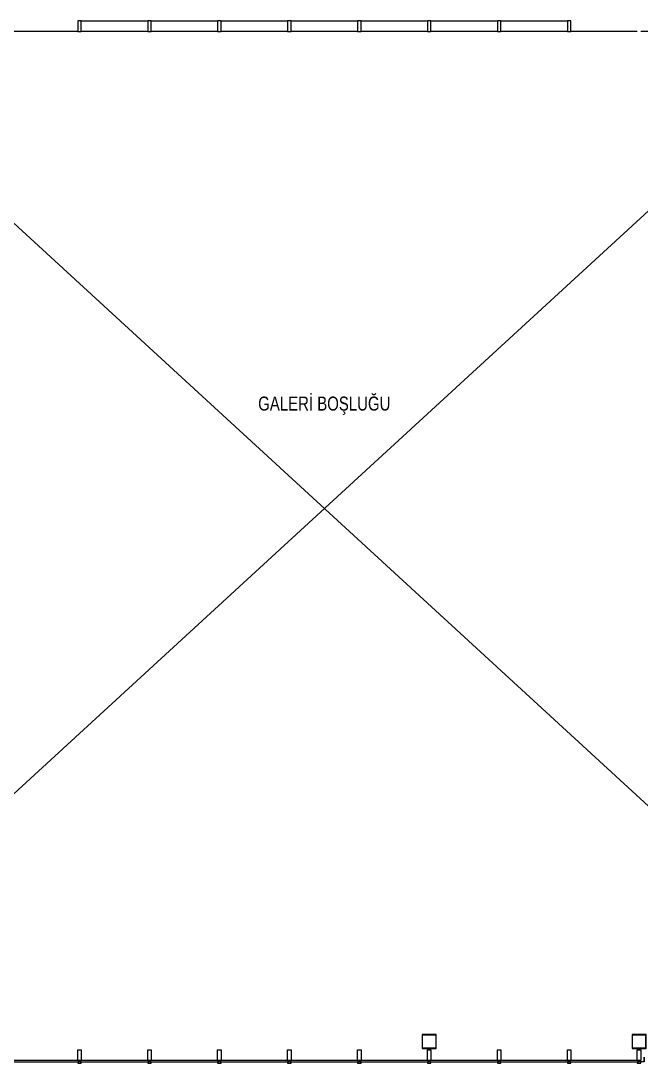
# Model space of a CAD drawing. Header units: centimetres. Extents: x 28733 to 98303, y -2883 to 8555.
# Drawn here: x 91657 to 92544, y 1498 to 2989 of the extents above; entities that cross this region are included whole.
import ezdxf

# ---------------------------------------------------------------- set-up
doc = ezdxf.new("R2010")
doc.units = ezdxf.units.CM
doc.header["$LTSCALE"] = 100
for name, color, linetype in [('A-ANNO-TEXT', 50, 'Continuous'), ('A-ELEV-04', 250, 'Continuous'), ('A-GLAZ-FRME', 12, 'Continuous'), ('A-GLAZ-FULL', 130, 'Continuous'), ('A-GLAZ-SILL', 8, 'Continuous'), ('A-WALL-SNWPNL', 200, 'Continuous'), ('S-STEL', 3, 'Continuous')]:
    doc.layers.add(name, color=color, linetype=linetype)
doc.styles.add('Fields_100', font='act_simplex.shx', dxfattribs={"width": 0.8, "height": 20})

msp = doc.modelspace()

# ---------------------------------------------------------------- linework, layer by layer
at = {"layer": 'A-ELEV-04'}
for p, q in [((91348.36, 1608.62), (92833.36, 2973.62)), ((91348.36, 2973.62), (92833.36, 1608.62))]:
    msp.add_line(p, q, dxfattribs=at)
at = {"layer": 'A-GLAZ-FRME'}
for points in [[(91738.36, 2973.59), (91743.36, 2973.59), (91743.36, 2988.59), (91738.36, 2988.59)], [(91838.36, 2973.59), (91843.36, 2973.59), (91843.36, 2988.59), (91838.36, 2988.59)], [(91938.36, 2973.59), (91943.36, 2973.59), (91943.36, 2988.59), (91938.36, 2988.59)], [(92038.36, 2973.59), (92043.36, 2973.59), (92043.36, 2988.59), (92038.36, 2988.59)], [(92138.36, 2973.59), (92143.36, 2973.59), (92143.36, 2988.59), (92138.36, 2988.59)], [(92238.36, 2973.59), (92243.36, 2973.59), (92243.36, 2988.59), (92238.36, 2988.59)], [(92338.36, 2973.59), (92343.36, 2973.59), (92343.36, 2988.59), (92338.36, 2988.59)], [(92438.36, 2973.59), (92443.36, 2973.59), (92443.36, 2988.59), (92438.36, 2988.59)]]:
    msp.add_lwpolyline(points, close=True, dxfattribs=at)
at = {"layer": 'A-GLAZ-FRME', "elevation": 0}
for points in [[(91743.36, 1501.59), (91738.36, 1501.59), (91738.36, 1516.59), (91743.36, 1516.59)], [(91843.36, 1501.59), (91838.36, 1501.59), (91838.36, 1516.59), (91843.36, 1516.59)], [(91943.36, 1501.59), (91938.36, 1501.59), (91938.36, 1516.59), (91943.36, 1516.59)], [(92043.36, 1501.59), (92038.36, 1501.59), (92038.36, 1516.59), (92043.36, 1516.59)], [(92143.36, 1501.59), (92138.36, 1501.59), (92138.36, 1516.59), (92143.36, 1516.59)], [(92243.36, 1501.59), (92238.36, 1501.59), (92238.36, 1516.59), (92243.36, 1516.59)], [(92343.36, 1501.59), (92338.36, 1501.59), (92338.36, 1516.59), (92343.36, 1516.59)], [(92443.36, 1501.59), (92438.36, 1501.59), (92438.36, 1516.59), (92443.36, 1516.59)], [(92543.36, 1501.59), (92538.36, 1501.59), (92538.36, 1516.59), (92543.36, 1516.59)], [(91738.36, 1497.59), (91743.36, 1497.59), (91743.36, 1499.59), (91738.36, 1499.59)], [(91838.36, 1497.59), (91843.36, 1497.59), (91843.36, 1499.59), (91838.36, 1499.59)], [(91938.36, 1497.59), (91943.36, 1497.59), (91943.36, 1499.59), (91938.36, 1499.59)], [(92038.36, 1497.59), (92043.36, 1497.59), (92043.36, 1499.59), (92038.36, 1499.59)], [(92138.36, 1497.59), (92143.36, 1497.59), (92143.36, 1499.59), (92138.36, 1499.59)], [(92238.36, 1497.59), (92243.36, 1497.59), (92243.36, 1499.59), (92238.36, 1499.59)], [(92338.36, 1497.59), (92343.36, 1497.59), (92343.36, 1499.59), (92338.36, 1499.59)], [(92438.36, 1497.59), (92443.36, 1497.59), (92443.36, 1499.59), (92438.36, 1499.59)], [(92538.36, 1497.59), (92543.36, 1497.59), (92543.36, 1499.59), (92538.36, 1499.59)]]:
    msp.add_lwpolyline(points, close=True, dxfattribs=at)
at = {"layer": 'A-GLAZ-FULL'}
for p, q in [((91743.36, 2988.59), (91838.36, 2988.59)), ((91843.36, 2988.59), (91938.36, 2988.59)), ((91943.36, 2988.59), (92038.36, 2988.59)), ((92043.36, 2988.59), (92138.36, 2988.59)), ((92143.36, 2988.59), (92238.36, 2988.59)), ((92243.36, 2988.59), (92338.36, 2988.59)), ((92343.36, 2988.59), (92438.36, 2988.59))]:
    msp.add_line(p, q, dxfattribs=at)
at = {"layer": 'A-GLAZ-FULL', "elevation": 0}
for points in [[(91641.86, 1499.59), (91739.86, 1499.59), (91739.86, 1501.59), (91641.86, 1501.59)], [(91741.86, 1499.59), (91839.86, 1499.59), (91839.86, 1501.59), (91741.86, 1501.59)], [(91841.86, 1499.59), (91939.86, 1499.59), (91939.86, 1501.59), (91841.86, 1501.59)], [(91941.86, 1499.59), (92039.86, 1499.59), (92039.86, 1501.59), (91941.86, 1501.59)], [(92041.86, 1499.59), (92139.86, 1499.59), (92139.86, 1501.59), (92041.86, 1501.59)], [(92141.86, 1499.59), (92239.86, 1499.59), (92239.86, 1501.59), (92141.86, 1501.59)], [(92241.86, 1499.59), (92339.86, 1499.59), (92339.86, 1501.59), (92241.86, 1501.59)], [(92341.86, 1499.59), (92439.86, 1499.59), (92439.86, 1501.59), (92341.86, 1501.59)], [(92441.86, 1499.59), (92539.86, 1499.59), (92539.86, 1501.59), (92441.86, 1501.59)]]:
    msp.add_lwpolyline(points, close=True, dxfattribs=at)
at = {"layer": 'A-GLAZ-SILL'}
for p, q in [((91643.36, 2973.62), (91738.36, 2973.62)), ((91743.36, 2973.62), (91838.36, 2973.62)), ((91843.36, 2973.62), (91938.36, 2973.62)), ((91943.36, 2973.62), (92038.36, 2973.62)), ((92043.36, 2973.62), (92138.36, 2973.62)), ((92143.36, 2973.62), (92238.36, 2973.62)), ((92243.36, 2973.62), (92338.36, 2973.62)), ((92343.36, 2973.62), (92438.36, 2973.62)), ((92443.36, 2973.62), (92538.36, 2973.62)), ((92543.36, 2973.62), (92638.36, 2973.62))]:
    msp.add_line(p, q, dxfattribs=at)
at = {"layer": 'A-WALL-SNWPNL', "elevation": 0}
msp.add_lwpolyline([(92548.36, 1506.09), (92548.36, 1499.59), (92543.36, 1499.59), (92540.86, 1499.59), (92540.86, 1499.79), (92543.36, 1499.79), (92548.16, 1499.79), (92548.16, 1506.09)], close=True, dxfattribs=at)
at = {"layer": 'S-STEL', "elevation": 0}
for points in [[(92230.86, 1518.59), (92250.86, 1518.59), (92250.86, 1538.59), (92230.86, 1538.59)], [(92231.46, 1537.99), (92250.26, 1537.99), (92250.26, 1519.19), (92231.46, 1519.19)], [(92530.86, 1518.59), (92550.86, 1518.59), (92550.86, 1538.59), (92530.86, 1538.59)], [(92531.46, 1537.99), (92550.26, 1537.99), (92550.26, 1519.19), (92531.46, 1519.19)]]:
    msp.add_lwpolyline(points, close=True, dxfattribs=at)

# ---------------------------------------------------------------- texts
at = {"layer": 'A-ANNO-TEXT', "insert": (92090.86, 2451.12), "char_height": 20, "attachment_point": 2, "style": 'Fields_100'}
msp.add_mtext_dynamic_manual_height_columns('GALERİ BOŞLUĞU', width=436.6649, gutter_width=100, heights=[0], dxfattribs=at)

doc.saveas('drawing.dxf')
